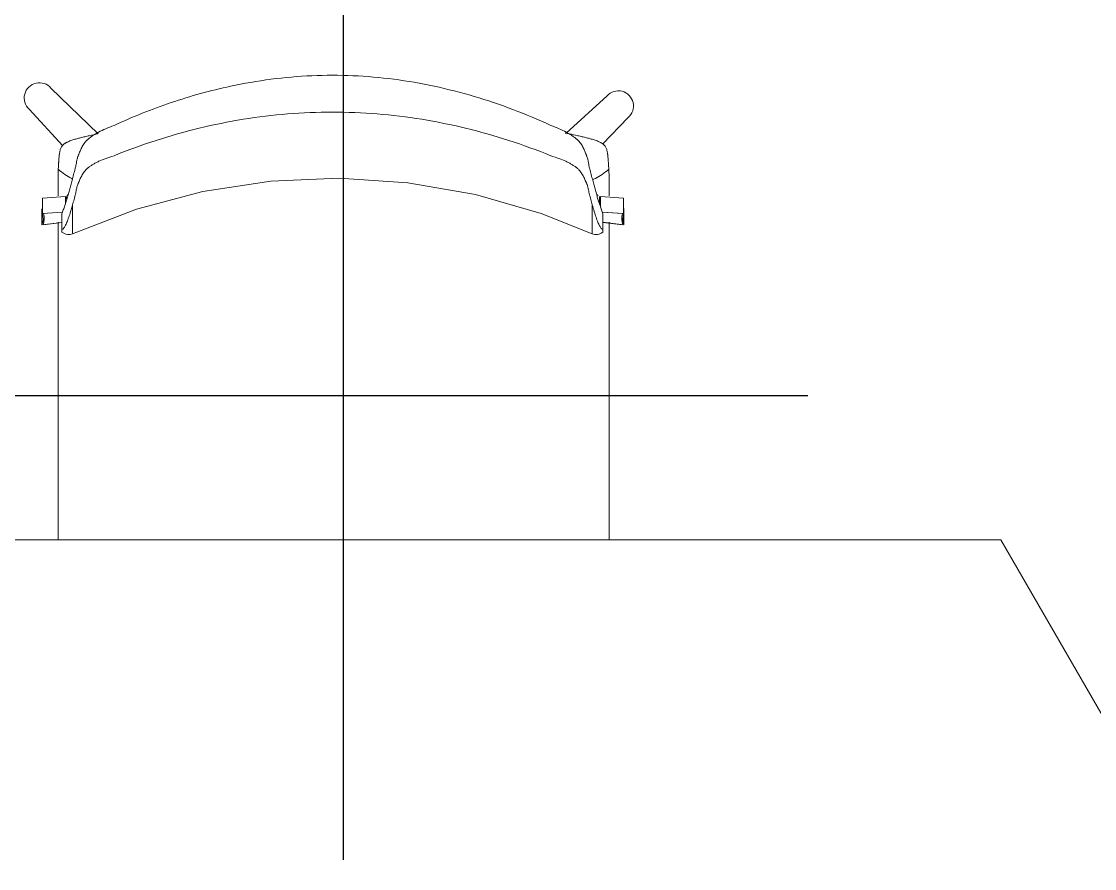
# Model space of a CAD drawing. Header units: millimetres. Extents: x 155920 to 295199, y -4084 to 97293.
# Drawn here: x 179790 to 180714, y 24607 to 25336 of the extents above; entities that cross this region are included whole.
import ezdxf

# ---------------------------------------------------------------- set-up
doc = ezdxf.new("R2010")
doc.units = ezdxf.units.MM
doc.header["$MEASUREMENT"] = 0
doc.layers.add('I-FURN', color=8, linetype='CONTINUOUS', lineweight=9)
doc.layers.add('Social Distancing', color=7, linetype='CONTINUOUS')

msp = doc.modelspace()

# ---------------------------------------------------------------- linework, layer by layer
at = {"layer": 'I-FURN'}
for p, q in [((179855.65, 25239.65), (179814.99, 25279.09)), ((180293.97, 25272.4), (180258.86, 25240.16)), ((179796.27, 25260.88), (179825.26, 25229.34)), ((180290.06, 25230.89), (180312.18, 25253.67)), ((179945.8, 25189.98), (180004.24, 25198.91)), ((180004.24, 25198.91), (180063.32, 25201.47)), ((180063.32, 25201.47), (180122.33, 25197.64)), ((179888.68, 25174.79), (179945.8, 25189.98)), ((180122.33, 25197.64), (180180.57, 25187.44)), ((179807.57, 25184.39), (179827.48, 25185.75)), ((179807.57, 25171.05), (179807.57, 25184.39)), ((179827.48, 25185.75), (179827.48, 25179.84)), ((179828.43, 25185.78), (179828.43, 25183.63)), ((180180.57, 25187.44), (180237.37, 25171.02)), ((180287.36, 25179.84), (180287.36, 25185.75)), ((180288.31, 25185.78), (180308.22, 25184.41)), ((180288.31, 25176.94), (180288.31, 25185.78)), ((180308.22, 25184.41), (180308.22, 25171.08)), ((179807.25, 25174.67), (179807.25, 25161.33)), ((179824.93, 25172.24), (179807.57, 25171.05)), ((179824.42, 25157.16), (179824.42, 25170.8)), ((179833.54, 25153.52), (179888.68, 25174.79)), ((180237.37, 25171.02), (180281.3, 25153.52)), ((180308.22, 25171.08), (180289.87, 25172.33)), ((180307.27, 25171.05), (180289.91, 25172.24)), ((180290.42, 25157.16), (180290.42, 25170.8)), ((180308.54, 25161.36), (180308.54, 25174.69)), ((179807.25, 25161.33), (179824.42, 25163.4)), ((179808.2, 25161.36), (179824.42, 25163.31)), ((180290.42, 25163.54), (180308.54, 25161.36)), ((180290.42, 25163.4), (180307.59, 25161.33)), ((179824.42, 25155.09), (179825.97, 25154.01)), ((179825.97, 25154.01), (179827.7, 25153.27)), ((179827.7, 25153.27), (179829.18, 25152.96)), ((179829.18, 25152.96), (179831.46, 25152.97)), ((179831.46, 25152.97), (179833.54, 25153.52)), ((180283.38, 25152.97), (180281.3, 25153.52)), ((180285.66, 25152.96), (180283.38, 25152.97)), ((180287.14, 25153.27), (180285.66, 25152.96)), ((180288.87, 25154.01), (180287.14, 25153.27)), ((180290.42, 25155.09), (180288.87, 25154.01)), ((180633.15, 24890.1), (179483.17, 24890.07)), ((181208.2, 23894.18), (180633.15, 24890.1))]:
    msp.add_line(p, q, dxfattribs=at)
for centre, start, end in [((179805.03, 25270.61), 40.41756, 228.03379), ((180303.7, 25263.64), 310.39413, 138.01036)]:
    msp.add_arc(centre, 13.09, start, end, dxfattribs=at)
for centre, start_param, end_param in [((179790.75, 25180.06), 5.960696, 6.044337), ((179790.75, 25166.73), 5.960696, 6.540192), ((179791.7, 25166.75), 5.960696, 6.540192), ((180324.09, 25166.73), 2.884586, 3.464082), ((180325.04, 25166.75), 2.884586, 3.464082), ((180325.04, 25180.09), 3.380441, 3.464082)]:
    msp.add_ellipse(centre, major_axis=(17.39, 0), ratio=0.978487, start_param=start_param, end_param=end_param, dxfattribs=at)
for points, knots in [([(179869.28, 25246.9), (179885.35, 25254.37), (179918.2, 25267.53), (179975.12, 25283.32), (180039.65, 25291.82), (180110.61, 25288.67), (180168.41, 25276.17), (180213.13, 25261.03), (180234.85, 25251.88), (180245.56, 25246.9)], [-1, -1, -1, -1, -0.863636, -0.727273, -0.545455, -0.363636, -0.181818, -0.090909, 0, 0, 0, 0]), ([(180245.56, 25220.82), (180233.62, 25225.69), (180209.46, 25234.5), (180159.88, 25248.55), (180096.17, 25258.91), (180018.68, 25258.91), (179954.97, 25248.55), (179905.39, 25234.5), (179881.22, 25225.69), (179869.28, 25220.82)], [-1, -1, -1, -1, -0.9, -0.8, -0.6, -0.4, -0.2, -0.1, 0, 0, 0, 0]), ([(179826.86, 25177.93), (179827.54, 25179.82), (179828.59, 25183.05), (179830.04, 25188.08), (179831.16, 25192.16), (179832.31, 25196.4), (179833.49, 25200.89), (179834.57, 25204.93), (179835.45, 25208.28), (179836.02, 25210.43), (179836.41, 25212.14), (179836.72, 25213.83), (179837, 25215.52), (179837.35, 25217.27), (179837.69, 25218.62), (179838.06, 25219.79), (179838.37, 25220.64), (179838.57, 25221.13), (179838.73, 25221.5), (179838.89, 25221.88), (179839.1, 25222.39), (179839.47, 25223.3), (179839.98, 25224.64), (179840.65, 25226.29), (179841.41, 25227.98), (179842.33, 25229.69), (179843.46, 25231.42), (179844.62, 25232.84), (179845.57, 25233.83), (179846.16, 25234.38), (179846.62, 25234.79), (179847.1, 25235.21), (179847.76, 25235.75), (179848.97, 25236.7), (179850.84, 25238.05), (179853.31, 25239.63), (179856.92, 25241.69), (179862.03, 25244.16), (179866.76, 25246.01), (179869.28, 25246.9)], [0, 0, 0, 0, 0.142857, 0.214286, 0.285714, 0.357143, 0.428571, 0.5, 0.535714, 0.571429, 0.589286, 0.607143, 0.642857, 0.660714, 0.678571, 0.696429, 0.705357, 0.709821, 0.714286, 0.71875, 0.723214, 0.732143, 0.75, 0.767857, 0.785714, 0.803571, 0.821429, 0.839286, 0.848214, 0.852679, 0.857143, 0.861607, 0.866071, 0.875, 0.892857, 0.910714, 0.928571, 0.964286, 1, 1, 1, 1]), ([(180245.56, 25246.9), (180248.08, 25246.01), (180252.81, 25244.16), (180257.91, 25241.69), (180261.53, 25239.63), (180264, 25238.05), (180265.87, 25236.7), (180267.08, 25235.75), (180267.74, 25235.21), (180268.22, 25234.79), (180268.68, 25234.38), (180269.27, 25233.83), (180270.22, 25232.84), (180271.38, 25231.42), (180272.51, 25229.69), (180273.43, 25227.98), (180274.19, 25226.29), (180274.86, 25224.64), (180275.37, 25223.3), (180275.74, 25222.39), (180275.95, 25221.88), (180276.11, 25221.5), (180276.27, 25221.13), (180276.47, 25220.64), (180276.78, 25219.79), (180277.15, 25218.62), (180277.49, 25217.27), (180277.84, 25215.52), (180278.12, 25213.83), (180278.43, 25212.14), (180278.72, 25210.86), (180279.06, 25209.57), (180279.49, 25207.87), (180280.27, 25204.93), (180281.35, 25200.89), (180282.53, 25196.4), (180283.68, 25192.16), (180284.8, 25188.08), (180285.89, 25184.31), (180286.95, 25180.9), (180287.64, 25178.88), (180287.98, 25177.93)], [0, 0, 0, 0, 0.035714, 0.071429, 0.089286, 0.107143, 0.125, 0.133929, 0.138393, 0.142857, 0.147321, 0.151786, 0.160714, 0.178571, 0.196429, 0.214286, 0.232143, 0.25, 0.267857, 0.276786, 0.28125, 0.285714, 0.290179, 0.294643, 0.303571, 0.321429, 0.339286, 0.357143, 0.392857, 0.410714, 0.428571, 0.446429, 0.464286, 0.5, 0.571429, 0.642857, 0.714286, 0.785714, 0.857143, 0.928571, 1, 1, 1, 1]), ([(179821.25, 25209.13), (179821.3, 25210.2), (179821.4, 25211.87), (179821.52, 25213.81), (179821.59, 25214.91), (179821.64, 25215.74), (179821.7, 25216.53), (179821.77, 25217.54), (179821.87, 25218.76), (179821.98, 25219.99), (179822.07, 25220.88), (179822.13, 25221.4), (179822.18, 25221.79), (179822.23, 25222.18), (179822.3, 25222.69), (179822.43, 25223.57), (179822.64, 25224.77), (179822.98, 25226.12), (179823.4, 25227.35), (179824.03, 25228.57), (179824.94, 25229.75), (179825.9, 25230.66), (179826.78, 25231.31), (179827.45, 25231.75), (179828.15, 25232.14), (179829.13, 25232.65), (179830.44, 25233.23), (179832.13, 25233.87), (179833.91, 25234.47), (179835.64, 25235), (179837.23, 25235.46), (179838.78, 25235.88), (179840.46, 25236.32), (179842.29, 25236.78), (179844.76, 25237.38), (179849.19, 25238.4), (179852.94, 25239.22), (179855.28, 25239.71)], [0, 0, 0, 0, 0.0625, 0.09375, 0.109375, 0.125, 0.140625, 0.15625, 0.1875, 0.21875, 0.234375, 0.242188, 0.25, 0.257812, 0.265625, 0.28125, 0.3125, 0.34375, 0.375, 0.40625, 0.4375, 0.46875, 0.484375, 0.5, 0.515625, 0.53125, 0.5625, 0.59375, 0.625, 0.65625, 0.6875, 0.71875, 0.75, 0.78125, 0.8125, 0.875, 1, 1, 1, 1]), ([(180261.46, 25239.71), (180263.8, 25239.22), (180267.55, 25238.4), (180271.98, 25237.38), (180274.45, 25236.78), (180276.29, 25236.32), (180277.96, 25235.88), (180279.51, 25235.46), (180281.1, 25235), (180282.83, 25234.47), (180284.62, 25233.87), (180286.3, 25233.23), (180287.61, 25232.65), (180288.6, 25232.14), (180289.29, 25231.75), (180289.96, 25231.31), (180290.84, 25230.66), (180291.81, 25229.75), (180292.71, 25228.57), (180293.34, 25227.35), (180293.77, 25226.12), (180294.1, 25224.77), (180294.32, 25223.57), (180294.45, 25222.69), (180294.52, 25222.18), (180294.56, 25221.79), (180294.61, 25221.4), (180294.67, 25220.88), (180294.76, 25219.99), (180294.87, 25218.76), (180294.97, 25217.54), (180295.05, 25216.53), (180295.1, 25215.74), (180295.16, 25214.91), (180295.23, 25213.81), (180295.34, 25211.87), (180295.44, 25210.2), (180295.5, 25209.13)], [0, 0, 0, 0, 0.125, 0.1875, 0.21875, 0.25, 0.28125, 0.3125, 0.34375, 0.375, 0.40625, 0.4375, 0.46875, 0.484375, 0.5, 0.515625, 0.53125, 0.5625, 0.59375, 0.625, 0.65625, 0.6875, 0.71875, 0.734375, 0.742188, 0.75, 0.757812, 0.765625, 0.78125, 0.8125, 0.84375, 0.859375, 0.875, 0.890625, 0.90625, 0.9375, 1, 1, 1, 1]), ([(179869.28, 25220.82), (179866.8, 25220.12), (179862.14, 25218.61), (179857.09, 25216.51), (179853.5, 25214.7), (179851.04, 25213.29), (179849.17, 25212.07), (179847.96, 25211.19), (179847.29, 25210.69), (179846.81, 25210.31), (179846.34, 25209.92), (179845.75, 25209.4), (179844.78, 25208.46), (179843.59, 25207.07), (179842.41, 25205.36), (179841.43, 25203.65), (179840.61, 25201.96), (179839.89, 25200.33), (179839.34, 25199.03), (179838.96, 25198.17), (179838.75, 25197.69), (179838.58, 25197.33), (179838.42, 25196.99), (179838.22, 25196.54), (179837.9, 25195.77), (179837.55, 25194.74), (179837.24, 25193.57), (179836.93, 25192.08), (179836.7, 25190.64), (179836.43, 25189.15), (179836.15, 25187.98), (179835.83, 25186.78), (179835.4, 25185.19), (179834.65, 25182.4), (179833.98, 25180.04), (179833.54, 25178.47)], [0, 0, 0, 0, 0.0625, 0.125, 0.15625, 0.1875, 0.21875, 0.234375, 0.242188, 0.25, 0.257812, 0.265625, 0.28125, 0.3125, 0.34375, 0.375, 0.40625, 0.4375, 0.46875, 0.484375, 0.492188, 0.5, 0.507812, 0.515625, 0.53125, 0.5625, 0.59375, 0.625, 0.6875, 0.71875, 0.75, 0.78125, 0.8125, 0.875, 1, 1, 1, 1]), ([(180281.3, 25178.47), (180280.85, 25180.04), (180280.19, 25182.4), (180279.44, 25185.19), (180279.01, 25186.78), (180278.69, 25187.98), (180278.41, 25189.15), (180278.14, 25190.64), (180277.91, 25192.08), (180277.6, 25193.57), (180277.29, 25194.74), (180276.93, 25195.77), (180276.62, 25196.54), (180276.42, 25196.99), (180276.26, 25197.33), (180276.09, 25197.69), (180275.88, 25198.17), (180275.5, 25199.03), (180274.95, 25200.33), (180274.23, 25201.96), (180273.41, 25203.65), (180272.43, 25205.36), (180271.25, 25207.07), (180270.06, 25208.46), (180269.09, 25209.4), (180268.5, 25209.92), (180268.03, 25210.31), (180267.55, 25210.69), (180266.88, 25211.19), (180265.67, 25212.07), (180263.8, 25213.29), (180261.34, 25214.7), (180257.75, 25216.51), (180252.7, 25218.61), (180248.04, 25220.12), (180245.56, 25220.82)], [0, 0, 0, 0, 0.125, 0.1875, 0.21875, 0.25, 0.28125, 0.3125, 0.375, 0.40625, 0.4375, 0.46875, 0.484375, 0.492188, 0.5, 0.507812, 0.515625, 0.53125, 0.5625, 0.59375, 0.625, 0.65625, 0.6875, 0.71875, 0.734375, 0.742188, 0.75, 0.757812, 0.765625, 0.78125, 0.8125, 0.84375, 0.875, 0.9375, 1, 1, 1, 1]), ([(179821.25, 25209.13), (179823.12, 25207.53), (179826.93, 25204.69), (179831.19, 25202.14), (179833.54, 25200.96), (179833.9, 25200.79)], [0, 0, 0, 0, 0.02777778, 0.05555556, 0.06066679, 0.06066679, 0.06066679, 0.06066679]), ([(180281.49, 25200.15), (180282.31, 25200.52), (180285.11, 25201.87), (180289.81, 25204.69), (180293.62, 25207.53), (180295.5, 25209.13)], [0.93303317, 0.93303317, 0.93303317, 0.93303317, 0.94444444, 0.97222222, 1, 1, 1, 1]), ([(179833.54, 25154.18), (179833.54, 25154.44), (179833.54, 25155.09), (179833.54, 25157.08), (179833.54, 25160.98), (179833.54, 25168.19), (179833.54, 25174.72), (179833.54, 25178.47)], [0.4444444, 0.4444444, 0.4444444, 0.4444444, 0.5138889, 0.5833333, 0.7222222, 0.8611111, 1, 1, 1, 1]), ([(180281.3, 25178.47), (180281.3, 25175.47), (180281.3, 25170.09), (180281.3, 25163.71), (180281.3, 25158.96), (180281.3, 25156.31), (180281.3, 25154.88), (180281.3, 25154.39), (180281.3, 25154.18)], [0, 0, 0, 0, 0.1111111, 0.2222222, 0.3333333, 0.4444444, 0.5, 0.5555556, 0.5555556, 0.5555556, 0.5555556]), ([(179821.04, 24889.79), (179821.04, 24889.94), (179821.04, 24892.59), (179821.04, 24897.74), (179821.04, 24905.35), (179821.04, 24912.99), (179821.04, 24923.06), (179821.04, 24935.54), (179821.04, 24948), (179821.04, 24958.04), (179821.04, 24965.66), (179821.04, 24973.31), (179821.04, 24983.39), (179821.04, 24995.9), (179821.04, 25010.86), (179821.04, 25026.03), (179821.04, 25041.17), (179821.04, 25056.05), (179821.04, 25068.5), (179821.04, 25078.53), (179821.04, 25086.16), (179821.04, 25093.74), (179821.04, 25103.64), (179821.04, 25115.88), (179821.04, 25128.24), (179821.04, 25138.34), (179821.04, 25146.08), (179821.04, 25153.88), (179821.04, 25159.72), (179821.04, 25163), (179821.04, 25163.7)], [-0.7511307, -0.7511307, -0.7511307, -0.7511307, -0.75, -0.7321429, -0.7142857, -0.6964286, -0.6785714, -0.6428571, -0.6071429, -0.5892857, -0.5714286, -0.5535714, -0.5357143, -0.5, -0.4642857, -0.4285714, -0.3928571, -0.3571429, -0.3214286, -0.3035714, -0.2857143, -0.2678571, -0.25, -0.2142857, -0.1785714, -0.1607143, -0.1428571, -0.125, -0.1071429, -0.1022726, -0.1022726, -0.1022726, -0.1022726]), ([(180295.7, 25163.62), (180295.7, 25163.17), (180295.7, 25157.64), (180295.7, 25146.84), (180295.7, 25131.43), (180295.7, 25116.36), (180295.7, 25103.87), (180295.7, 25093.8), (180295.7, 25086.14), (180295.7, 25078.46), (180295.7, 25068.36), (180295.7, 25055.88), (180295.7, 25043.46), (180295.7, 25033.46), (180295.7, 25025.88), (180295.7, 25018.32), (180295.7, 25008.36), (180295.7, 24996.02), (180295.7, 24983.65), (180295.7, 24973.63), (180295.7, 24966), (180295.7, 24958.35), (180295.7, 24948.25), (180295.7, 24935.68), (180295.7, 24920.56), (180295.7, 24905.21), (180295.7, 24894.97), (180295.7, 24889.86), (180295.7, 24889.76)], [-0.896036, -0.896036, -0.896036, -0.896036, -0.8928571, -0.8571429, -0.8214286, -0.7857143, -0.75, -0.7321429, -0.7142857, -0.6964286, -0.6785714, -0.6428571, -0.6071429, -0.5892857, -0.5714286, -0.5535714, -0.5357143, -0.5, -0.4642857, -0.4464286, -0.4285714, -0.4107143, -0.3928571, -0.3571429, -0.3214286, -0.2857143, -0.25, -0.2493139, -0.2493139, -0.2493139, -0.2493139]), ([(179824.42, 25157.16), (179824.42, 25156.6), (179824.42, 25155.79), (179824.42, 25155.12), (179824.42, 25155.02), (179824.42, 25155.65), (179824.42, 25156.43), (179824.42, 25156.8)], [0, 0, 0, 0, 0.125, 0.25, 0.375, 0.5, 0.5828112, 0.5828112, 0.5828112, 0.5828112]), ([(180290.42, 25156.8), (180290.42, 25156.42), (180290.42, 25155.64), (180290.42, 25155.02), (180290.42, 25155.12), (180290.42, 25155.79), (180290.42, 25156.6), (180290.42, 25157.16)], [0.4162183, 0.4162183, 0.4162183, 0.4162183, 0.5, 0.625, 0.75, 0.875, 1, 1, 1, 1])]:
    msp.add_open_spline(points, degree=3, knots=knots, dxfattribs=at)
for points in [[(180261.46, 25239.71), (180260.24, 25239.95), (180259.02, 25240.18), (180257.8, 25240.41)], [(180257.86, 25240.39), (180259.06, 25240.17), (180260.26, 25239.94), (180261.46, 25239.71)], [(179821.04, 25205.28), (179821.07, 25205.92), (179821.14, 25207.2), (179821.21, 25208.49), (179821.25, 25209.13)], [(180295.5, 25209.13), (180295.53, 25208.49), (180295.6, 25207.2), (180295.67, 25205.92), (180295.7, 25205.28)], [(179821.04, 25186.31), (179821.04, 25192.82), (179821.04, 25199.13), (179821.04, 25205.28)], [(180295.7, 25205.28), (180295.7, 25199.17), (180295.7, 25192.87), (180295.7, 25186.36)], [(179829.76, 25187.34), (179829.36, 25187.07), (179828.96, 25186.8), (179828.6, 25186.54)], [(180286.24, 25186.54), (180285.87, 25186.81), (180285.48, 25187.07), (180285.08, 25187.34)], [(179833.54, 25178.47), (179833, 25176.44), (179831.91, 25172.62), (179830.26, 25167.67), (179828.74, 25163.45), (179827.26, 25160.2), (179825.76, 25158.07), (179824.85, 25157.35), (179824.42, 25157.16)], [(179824.42, 25170.8), (179824.81, 25171.88), (179825.62, 25174.14), (179826.45, 25176.62), (179826.86, 25177.93)], [(180290.42, 25157.16), (180289.99, 25157.35), (180289.08, 25158.07), (180287.58, 25160.2), (180286.1, 25163.45), (180284.58, 25167.67), (180282.93, 25172.62), (180281.84, 25176.44), (180281.3, 25178.47)], [(180287.98, 25177.93), (180288.39, 25176.62), (180289.22, 25174.14), (180290.03, 25171.88), (180290.42, 25170.8)]]:
    msp.add_open_spline(points, degree=3, dxfattribs=at)
at = {"layer": 'Social Distancing'}
for p, q in [((180066.88, 24614.26), (180066.88, 25414.26)), ((179666.88, 25014.26), (180466.88, 25014.26))]:
    msp.add_line(p, q, dxfattribs=at)
msp.add_circle((180066.88, 25014.26), 1000, dxfattribs=at)

doc.saveas('drawing.dxf')
